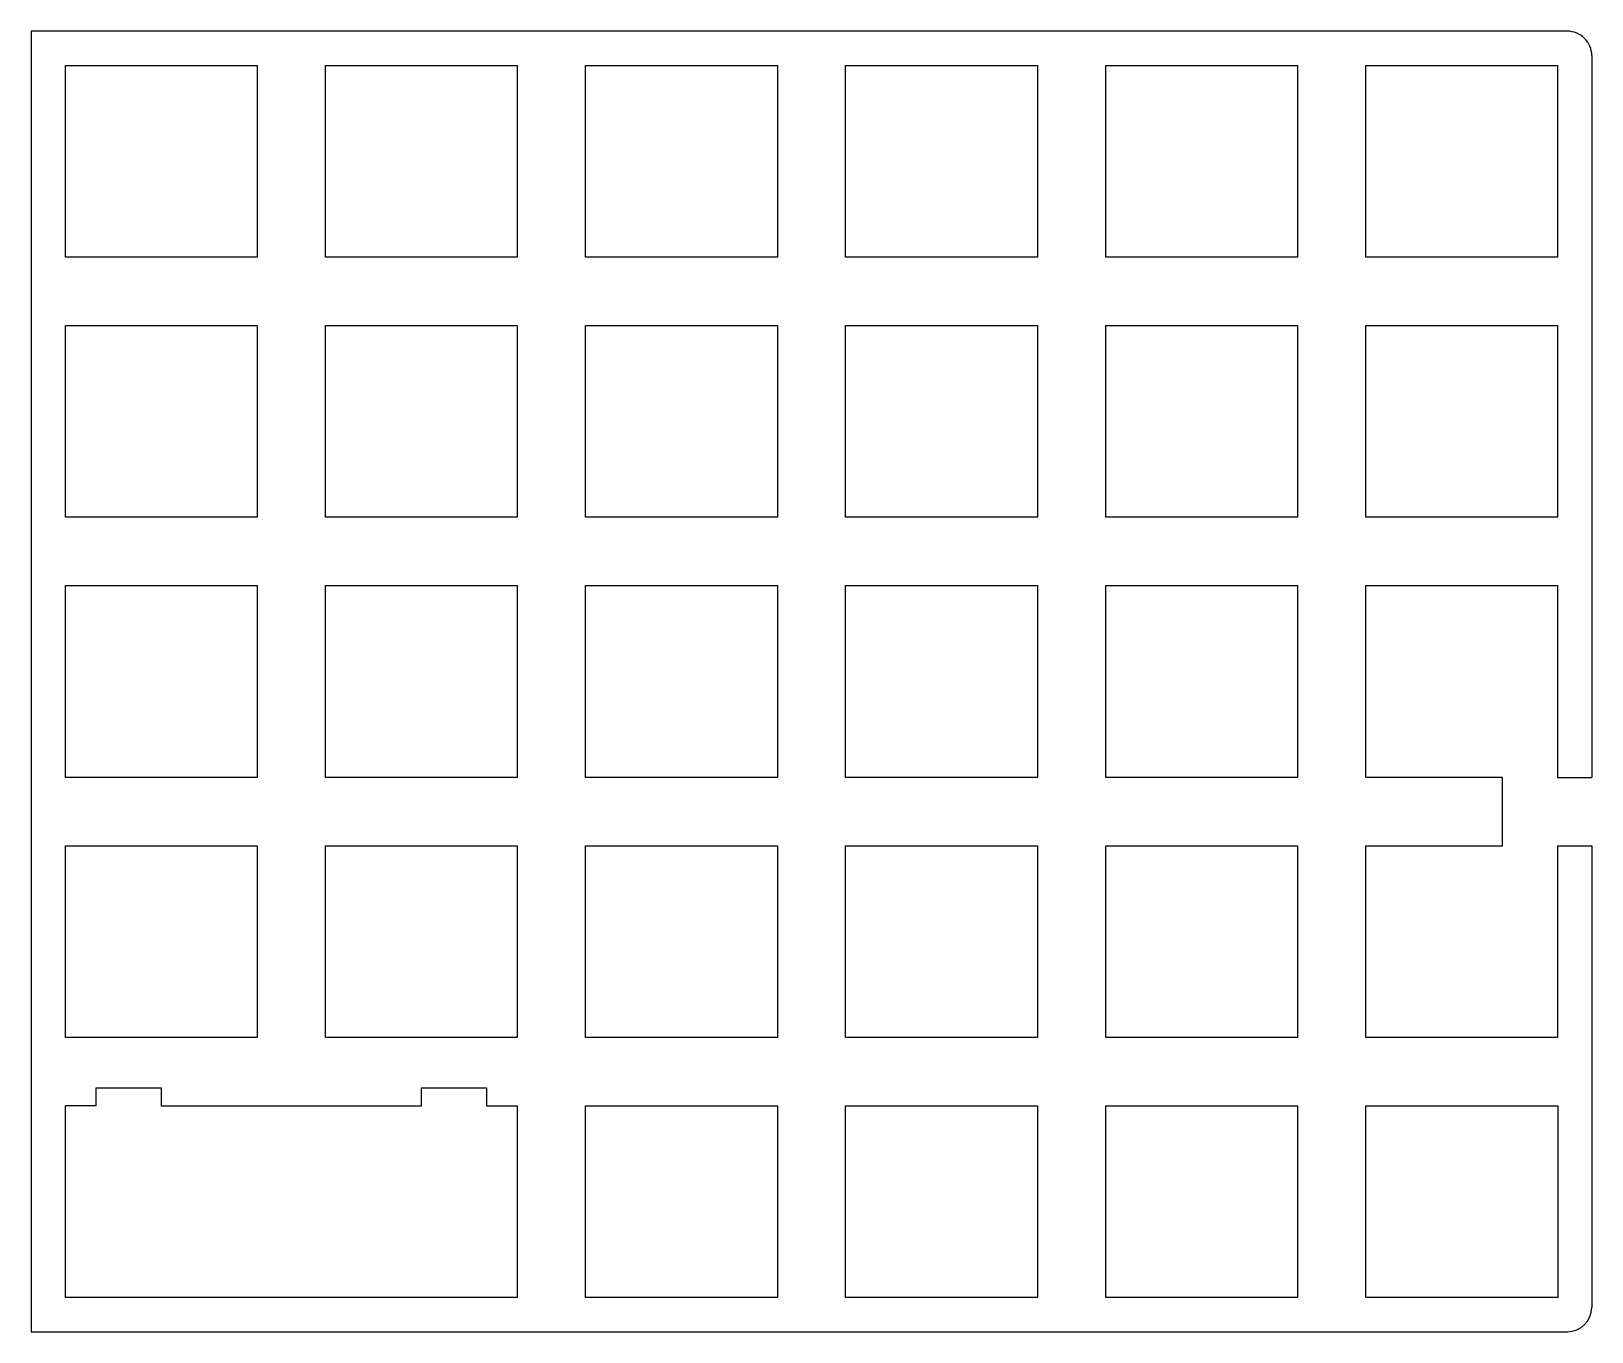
# Model space of a CAD drawing. Extents: x 102 to 217, y -145 to -50.
import ezdxf

# ---------------------------------------------------------------- set-up
doc = ezdxf.new("R2010")
doc.units = 0
doc.layers.add('BLACK', color=7, linetype='CONTINUOUS')

msp = doc.modelspace()

# ---------------------------------------------------------------- linework, layer by layer
at = {"layer": 'BLACK', "linetype": 'CONTINUOUS'}
for p, q in [((214.908, -50.0063), (102.394, -50.0063)), ((102.394, -50.0063), (102.394, -145.256)), ((104.894, -52.5071), (118.944, -52.5071)), ((104.894, -66.5565), (104.894, -52.5071)), ((118.944, -52.5071), (118.944, -66.5565)), ((123.944, -52.507), (137.994, -52.507)), ((123.944, -66.5564), (123.944, -52.507)), ((137.994, -52.507), (137.994, -66.5564)), ((142.995, -66.5563), (142.995, -52.507)), ((142.995, -52.507), (157.044, -52.507)), ((157.044, -52.507), (157.044, -66.5563)), ((162.045, -52.5069), (176.094, -52.5069)), ((162.045, -66.5563), (162.045, -52.5069)), ((176.094, -52.5069), (176.094, -66.5563)), ((181.095, -52.5068), (195.144, -52.5068)), ((181.095, -66.5562), (181.095, -52.5068)), ((195.144, -52.5068), (195.144, -66.5562)), ((200.145, -52.5068), (214.194, -52.5068)), ((200.145, -66.5562), (200.145, -52.5068)), ((214.194, -52.5068), (214.194, -66.5562)), ((216.694, -51.7922), (216.694, -104.656)), ((118.944, -66.5565), (104.894, -66.5565)), ((137.994, -66.5564), (123.944, -66.5564)), ((157.044, -66.5563), (142.995, -66.5563)), ((176.094, -66.5563), (162.045, -66.5563)), ((195.144, -66.5562), (181.095, -66.5562)), ((214.194, -66.5562), (200.145, -66.5562)), ((104.894, -85.6065), (104.894, -71.5572)), ((104.894, -71.5572), (118.944, -71.5572)), ((118.944, -71.5572), (118.944, -85.6065)), ((123.944, -85.6065), (123.944, -71.5571)), ((123.944, -71.5571), (137.994, -71.5571)), ((137.994, -71.5571), (137.994, -85.6065)), ((142.995, -71.557), (157.044, -71.557)), ((142.995, -85.6064), (142.995, -71.557)), ((157.044, -71.557), (157.044, -85.6064)), ((162.045, -71.557), (176.094, -71.557)), ((162.045, -85.6064), (162.045, -71.557)), ((176.094, -71.557), (176.094, -85.6064)), ((181.095, -71.5569), (195.144, -71.5569)), ((181.095, -85.6063), (181.095, -71.5569)), ((195.144, -71.5569), (195.144, -85.6063)), ((200.145, -71.5569), (214.194, -71.5569)), ((200.145, -85.6062), (200.145, -71.5569)), ((214.194, -71.5569), (214.194, -85.6062)), ((118.944, -85.6065), (104.894, -85.6065)), ((137.994, -85.6065), (123.944, -85.6065)), ((157.044, -85.6064), (142.995, -85.6064)), ((176.094, -85.6064), (162.045, -85.6064)), ((195.144, -85.6063), (181.095, -85.6063)), ((214.194, -85.6062), (200.145, -85.6062)), ((104.894, -104.657), (104.894, -90.6072)), ((104.894, -90.6072), (118.944, -90.6072)), ((118.944, -90.6072), (118.944, -104.657)), ((123.944, -104.657), (123.944, -90.6072)), ((123.944, -90.6072), (137.994, -90.6072)), ((137.994, -90.6072), (137.994, -104.657)), ((142.995, -104.656), (142.995, -90.6071)), ((142.995, -90.6071), (157.044, -90.6071)), ((157.044, -90.6071), (157.044, -104.656)), ((162.045, -90.6071), (176.094, -90.6071)), ((162.045, -104.656), (162.045, -90.6071)), ((176.094, -90.6071), (176.094, -104.656)), ((181.095, -104.656), (181.095, -90.607)), ((181.095, -90.607), (195.144, -90.607)), ((195.144, -90.607), (195.144, -104.656)), ((200.145, -90.6069), (214.194, -90.6069)), ((200.145, -104.656), (200.145, -90.6069)), ((214.194, -90.6069), (214.194, -104.656)), ((118.944, -104.657), (104.894, -104.657)), ((137.994, -104.657), (123.944, -104.657)), ((157.044, -104.656), (142.995, -104.656)), ((176.094, -104.656), (162.045, -104.656)), ((195.144, -104.656), (181.095, -104.656)), ((210.146, -104.656), (200.145, -104.656)), ((210.146, -109.657), (210.146, -104.656)), ((214.194, -104.656), (216.694, -104.656)), ((104.894, -123.707), (104.894, -109.657)), ((104.894, -109.657), (118.944, -109.657)), ((118.944, -109.657), (118.944, -123.707)), ((123.944, -109.657), (137.994, -109.657)), ((123.944, -123.707), (123.944, -109.657)), ((137.994, -109.657), (137.994, -123.707)), ((142.995, -123.707), (142.995, -109.657)), ((142.995, -109.657), (157.044, -109.657)), ((157.044, -109.657), (157.044, -123.707)), ((162.045, -109.657), (176.094, -109.657)), ((162.045, -123.707), (162.045, -109.657)), ((176.094, -109.657), (176.094, -123.707)), ((181.095, -123.706), (181.095, -109.657)), ((181.095, -109.657), (195.144, -109.657)), ((195.144, -109.657), (195.144, -123.706)), ((200.145, -123.706), (200.145, -109.657)), ((200.145, -109.657), (210.146, -109.657)), ((214.194, -109.657), (216.694, -109.657)), ((214.194, -109.657), (214.194, -123.706)), ((216.694, -109.657), (216.694, -143.47)), ((118.944, -123.707), (104.894, -123.707)), ((137.994, -123.707), (123.944, -123.707)), ((157.044, -123.707), (142.995, -123.707)), ((176.094, -123.707), (162.045, -123.707)), ((195.144, -123.706), (181.095, -123.706)), ((214.194, -123.706), (200.145, -123.706)), ((107.157, -128.707), (107.157, -127.397)), ((107.157, -127.397), (111.92, -127.397)), ((111.92, -127.397), (111.919, -128.707)), ((130.969, -128.707), (130.97, -127.397)), ((130.97, -127.397), (135.732, -127.397)), ((135.732, -127.397), (135.732, -128.707)), ((104.895, -142.757), (104.895, -128.707)), ((107.157, -128.707), (104.895, -128.707)), ((111.919, -128.707), (130.969, -128.707)), ((135.732, -128.707), (137.994, -128.707)), ((137.994, -128.707), (137.994, -142.756)), ((142.995, -128.707), (157.044, -128.707)), ((142.995, -142.756), (142.995, -128.707)), ((157.044, -128.707), (157.044, -142.756)), ((162.045, -142.756), (162.045, -128.707)), ((162.045, -128.707), (176.094, -128.707)), ((176.094, -128.707), (176.094, -142.756)), ((181.095, -128.707), (195.144, -128.707)), ((181.095, -142.756), (181.095, -128.707)), ((195.144, -128.707), (195.144, -142.756)), ((200.145, -128.707), (214.195, -128.707)), ((200.145, -142.756), (200.145, -128.707)), ((214.195, -128.707), (214.195, -142.756)), ((137.994, -142.756), (104.895, -142.757)), ((157.044, -142.756), (142.995, -142.756)), ((176.094, -142.756), (162.045, -142.756)), ((195.144, -142.756), (181.095, -142.756)), ((214.195, -142.756), (200.145, -142.756)), ((102.394, -145.256), (214.908, -145.256))]:
    msp.add_line(p, q, dxfattribs=at)
at = {"layer": 'BLACK'}
for centre, start, end in [((214.908, -51.7922), -0.000995, 90.0002), ((214.908, -143.47), -90.0002, -0.001059)]:
    msp.add_arc(centre, 1.7859, start, end, dxfattribs=at)

doc.saveas('drawing.dxf')
